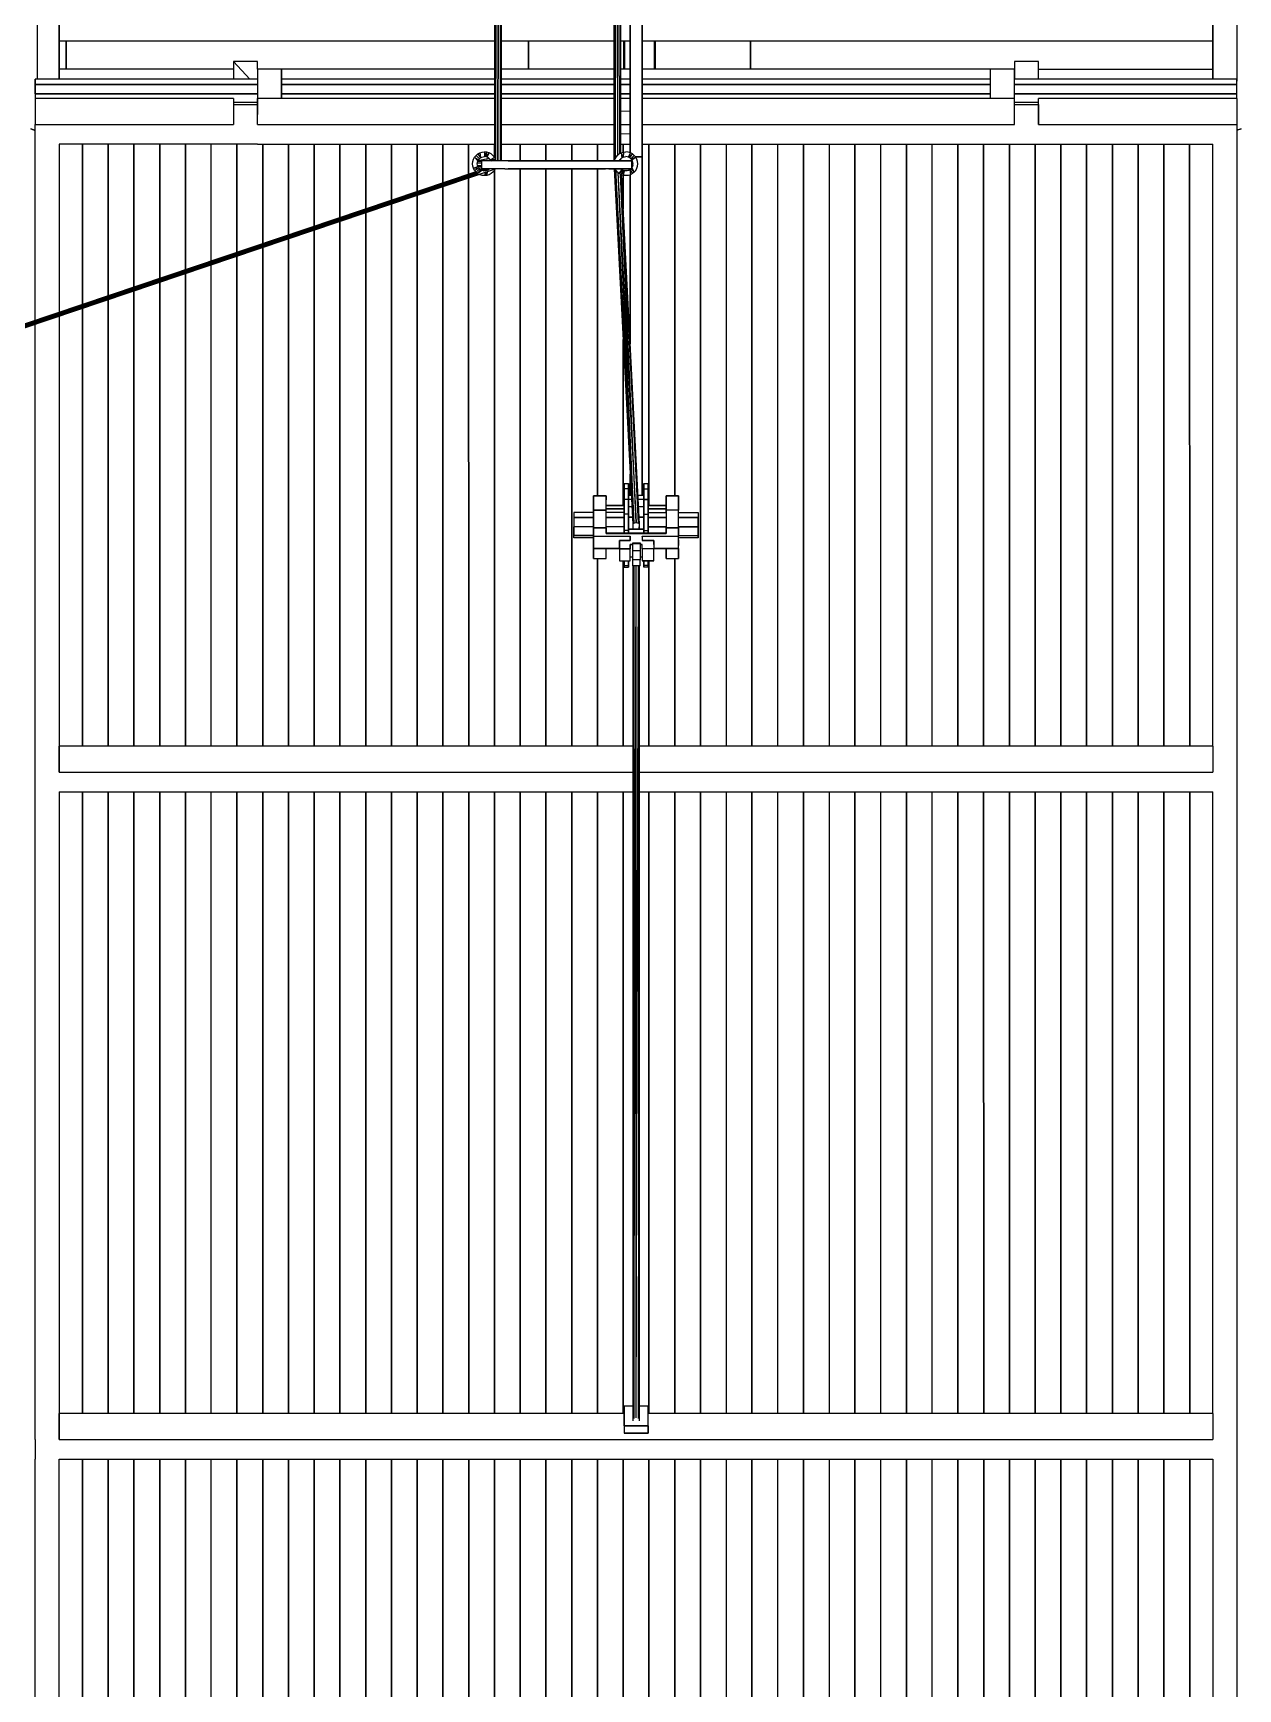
# Model space of a CAD drawing. Extents: x -32 to 51.8, y -51.6 to -5.5.
# Drawn here: x 25.26 to 29.27, y -48.22 to -42.71 of the extents above; entities that cross this region are included whole.
import ezdxf

# ---------------------------------------------------------------- set-up
doc = ezdxf.new("R2010")
doc.units = 0
doc.header["$MEASUREMENT"] = 0
doc.layers.get('0').update_dxf_attribs({"linetype": 'CONTINUOUS'})
doc.layers.add('hachures', color=5, linetype='CONTINUOUS')

msp = doc.modelspace()

# ---------------------------------------------------------------- linework, layer by layer
for p, q in [((26.7993, -38.3843), (26.7952, -43.1234)), ((26.796, -38.3844), (26.7952, -43.1233)), ((26.7993, -38.3843), (26.7985, -43.1301)), ((26.8073, -38.3843), (26.7985, -43.1302)), ((26.8073, -38.3843), (26.8065, -43.1334)), ((26.8065, -43.1334), (26.8152, -38.3843)), ((26.8144, -43.1334), (26.8152, -38.3843)), ((26.8144, -43.1334), (26.8185, -38.3844)), ((26.8177, -43.1334), (26.8185, -38.3844)), ((27.1922, -38.3844), (27.1933, -43.1334)), ((27.1933, -43.1334), (27.1955, -38.3843)), ((27.1955, -38.3843), (27.1966, -43.1269)), ((27.2035, -38.3843), (27.1967, -43.1269)), ((27.2035, -38.3843), (27.2046, -43.1156)), ((27.2114, -38.3843), (27.2046, -43.1155)), ((27.2114, -38.3843), (27.2125, -43.1097)), ((27.2125, -43.1097), (27.2147, -38.3844)), ((27.2158, -43.108), (27.2147, -38.3844)), ((27.2464, -43.1071), (27.2464, -41.2391)), ((27.2464, -41.2391), (27.2464, -43.1071)), ((27.286, -43.1207), (27.286, -41.2391)), ((27.286, -41.2391), (27.286, -43.1207)), ((27.2464, -41.2813), (27.2464, -43.0952)), ((27.2464, -43.0952), (27.2464, -42.5372)), ((27.286, -42.9496), (27.286, -42.5372)), ((25.2728, -42.6379), (25.2728, -42.8621)), ((25.3462, -42.6379), (25.3462, -42.8292)), ((25.3462, -42.8621), (25.3462, -42.6379)), ((25.3462, -42.6379), (25.3462, -42.8621)), ((27.2464, -42.6379), (27.2464, -43.1071)), ((27.286, -42.6379), (27.286, -42.9496)), ((29.1862, -42.8621), (29.1862, -42.6379)), ((29.1862, -42.6379), (29.1862, -42.8292)), ((29.1862, -42.6379), (29.1862, -42.8621)), ((29.1862, -42.8292), (29.1862, -42.6379)), ((29.2662, -42.6379), (29.2662, -42.8621)), ((26.7953, -42.7353), (25.3462, -42.7353)), ((25.3692, -42.7353), (25.3692, -42.8292)), ((25.3692, -42.7353), (25.3692, -42.8292)), ((25.3692, -42.8292), (25.3692, -42.7353)), ((27.1932, -42.7353), (26.8178, -42.7353)), ((26.9078, -42.7353), (26.9078, -42.8292)), ((26.9078, -42.8292), (26.9078, -42.7353)), ((26.9078, -42.7353), (26.9078, -42.8292)), ((27.2464, -42.7353), (27.2157, -42.7353)), ((27.2258, -42.8292), (27.2258, -42.7353)), ((27.2277, -42.7353), (27.2277, -42.8292)), ((27.2277, -42.8292), (27.2277, -42.7353)), ((27.2277, -42.8292), (27.2277, -42.7353)), ((27.2277, -42.8292), (27.2277, -42.7353)), ((27.2277, -42.8292), (27.2277, -42.7353)), ((29.1862, -42.7353), (27.286, -42.7353)), ((27.3277, -42.7353), (27.3277, -42.8292)), ((27.3277, -42.8292), (27.3277, -42.7353)), ((27.3296, -42.8292), (27.3296, -42.7353)), ((27.3296, -42.7353), (27.3296, -42.8292)), ((27.3296, -42.7353), (27.3296, -42.8292)), ((27.6476, -42.8292), (27.6476, -42.7353)), ((27.6476, -42.7353), (27.6476, -42.8292)), ((25.9262, -42.8037), (25.9262, -42.8621)), ((26.0062, -42.8037), (25.9262, -42.8037)), ((25.9802, -42.8621), (25.9262, -42.8037)), ((26.0062, -42.8292), (26.0062, -42.8037)), ((28.5262, -42.8037), (28.5262, -42.8621)), ((28.6062, -42.8037), (28.5262, -42.8037)), ((28.6062, -42.8621), (28.6062, -42.8037)), ((25.2662, -42.8621), (25.2662, -42.8795)), ((26.0062, -42.8621), (25.2662, -42.8621)), ((25.2662, -42.8795), (25.2662, -42.8621)), ((25.2662, -42.8693), (25.2662, -42.8969)), ((25.9262, -42.8292), (25.3462, -42.8292)), ((25.3462, -42.8621), (25.3462, -42.8292)), ((26.0862, -42.8292), (26.0062, -42.8292)), ((26.0062, -42.8292), (26.0062, -42.8292)), ((26.0062, -42.8292), (26.0062, -42.9792)), ((26.7953, -42.8292), (26.0862, -42.8292)), ((26.0862, -42.9263), (26.0862, -42.8292)), ((26.0862, -42.8292), (26.0862, -42.9263)), ((26.7953, -42.8621), (26.0862, -42.8621)), ((27.1933, -42.8621), (26.8177, -42.8621)), ((27.1933, -42.8292), (26.8178, -42.8292)), ((27.2464, -42.8292), (27.2157, -42.8292)), ((27.2464, -42.8621), (27.2158, -42.8621)), ((28.4462, -42.8292), (27.286, -42.8292)), ((28.4462, -42.8621), (27.286, -42.8621)), ((28.5262, -42.8292), (28.4462, -42.8292)), ((28.4462, -42.9263), (28.4462, -42.8292)), ((28.4462, -42.8621), (28.4462, -42.8292)), ((28.5262, -42.8621), (28.5262, -42.8292)), ((28.5262, -42.8292), (28.5262, -42.8292)), ((28.5262, -42.9263), (28.5262, -42.8292)), ((29.2662, -42.8621), (28.5262, -42.8621)), ((28.6062, -42.8292), (29.1862, -42.8292)), ((29.1862, -42.8621), (29.1862, -42.8292)), ((29.1862, -42.8292), (29.1862, -42.8621)), ((29.2662, -42.8795), (29.2662, -42.8621)), ((29.2662, -42.8621), (29.2662, -42.8693)), ((25.2662, -42.8795), (25.2662, -42.9114)), ((25.2662, -42.8795), (26.0062, -42.8795)), ((25.2662, -42.9114), (25.2662, -42.8795)), ((26.0062, -42.8795), (25.2662, -42.8795)), ((25.2662, -42.8969), (25.2662, -42.8969)), ((25.2662, -42.8969), (25.2662, -42.9263)), ((25.2662, -42.9114), (25.2662, -42.9263)), ((25.2662, -42.9114), (25.2662, -42.9114)), ((25.2662, -42.9114), (26.0062, -42.9114)), ((26.0062, -42.9114), (25.2662, -42.9114)), ((25.2662, -42.9263), (25.2662, -43.0128)), ((25.3462, -42.9263), (25.2662, -42.9263)), ((25.9262, -42.9263), (25.3462, -42.9263)), ((25.9262, -42.9263), (25.9262, -43.0128)), ((26.7952, -42.9263), (26.0062, -42.9263)), ((26.0062, -43.0128), (26.0062, -42.9263)), ((26.0862, -42.8795), (26.7953, -42.8795)), ((26.7953, -42.8795), (26.0862, -42.8795)), ((26.0862, -42.9114), (26.7952, -42.9114)), ((26.7952, -42.9114), (26.0862, -42.9114)), ((26.8177, -42.8795), (27.1933, -42.8795)), ((27.1933, -42.8795), (26.8177, -42.8795)), ((26.8177, -42.9114), (27.1933, -42.9114)), ((27.1933, -42.9114), (26.8177, -42.9114)), ((27.1933, -42.9263), (26.8177, -42.9263)), ((27.2158, -42.8795), (27.2464, -42.8795)), ((27.2464, -42.8795), (27.2158, -42.8795)), ((27.2158, -42.9114), (27.2464, -42.9114)), ((27.2464, -42.9114), (27.2158, -42.9114)), ((27.2464, -42.9263), (27.2158, -42.9263)), ((27.286, -42.8795), (28.4462, -42.8795)), ((28.4462, -42.8795), (27.286, -42.8795)), ((27.286, -42.9114), (28.4462, -42.9114)), ((28.4462, -42.9114), (27.286, -42.9114)), ((28.5262, -42.9263), (27.286, -42.9263)), ((28.5262, -42.8795), (29.2662, -42.8795)), ((29.2662, -42.8795), (28.5262, -42.8795)), ((28.5262, -42.9114), (29.2662, -42.9114)), ((29.2662, -42.9114), (28.5262, -42.9114)), ((28.5262, -43.0128), (28.5262, -42.9263)), ((29.1862, -42.9263), (28.6062, -42.9263)), ((28.6062, -43.0128), (28.6062, -42.9263)), ((29.2662, -42.9263), (29.1862, -42.9263)), ((29.2662, -42.9114), (29.2662, -42.8795)), ((29.2662, -42.9263), (29.2662, -42.9114)), ((29.2662, -42.9263), (29.2662, -43.0128)), ((25.9262, -42.9391), (26.0062, -42.9391)), ((25.9262, -42.9463), (26.0062, -42.9463)), ((26.0062, -42.9792), (26.0062, -42.9792)), ((26.0062, -43.0128), (26.0062, -42.9792)), ((27.2158, -42.9678), (27.2464, -42.9688)), ((27.2464, -43.0952), (27.2464, -42.9496)), ((28.5262, -42.9391), (28.6062, -42.9391)), ((28.5262, -42.9463), (28.6062, -42.9463)), ((28.6062, -42.9463), (28.6062, -43.0128)), ((28.6062, -42.9792), (28.6062, -42.9792)), ((25.2518, -43.0272), (25.2662, -43.0325)), ((25.2662, -43.0325), (25.2518, -43.0272)), ((25.2662, -43.0781), (25.2662, -43.0128)), ((25.2662, -43.0128), (25.3462, -43.0128)), ((25.3462, -43.0128), (25.9262, -43.0128)), ((26.0062, -43.0128), (26.7952, -43.0128)), ((26.8177, -43.0128), (27.1933, -43.0128)), ((27.2158, -43.0128), (27.2464, -43.0128)), ((27.2464, -43.045), (27.2158, -43.0442)), ((27.286, -43.0128), (28.5262, -43.0128)), ((28.6062, -43.0128), (29.1862, -43.0128)), ((29.1862, -43.0128), (29.2662, -43.0128)), ((29.2662, -43.0128), (29.2662, -43.0781)), ((29.2804, -43.0272), (29.2662, -43.0324)), ((29.2662, -43.0324), (29.2804, -43.0272)), ((25.2662, -43.6652), (25.2662, -43.0781)), ((25.3462, -43.0781), (25.3462, -43.6382)), ((25.9262, -43.0781), (25.3462, -43.0781)), ((26.0062, -43.0781), (25.9262, -43.0781)), ((26.0062, -43.0781), (26.7952, -43.0781)), ((26.4518, -43.0781), (26.4518, -43.2656)), ((26.5375, -43.0781), (26.5375, -43.2367)), ((26.6232, -43.0781), (26.6232, -43.2078)), ((26.7089, -43.0781), (26.7089, -43.1789)), ((26.7947, -43.0781), (26.7947, -43.1223)), ((26.7947, -43.1223), (26.7947, -43.0781)), ((26.8177, -43.0781), (27.1933, -43.0781)), ((27.2158, -43.0781), (27.2464, -43.0781)), ((27.2232, -43.0781), (27.2232, -43.1054)), ((27.2232, -43.1054), (27.2232, -43.0781)), ((27.2464, -43.0952), (27.2464, -43.0952)), ((27.2464, -43.0952), (27.2464, -43.0952)), ((27.2464, -43.1071), (27.2464, -43.0952)), ((27.286, -43.0781), (28.5262, -43.0781)), ((27.3089, -43.0781), (27.3089, -44.2807)), ((27.3089, -44.2807), (27.3089, -43.0781)), ((27.3947, -43.0781), (27.3947, -44.249)), ((28.5262, -43.0781), (28.6062, -43.0781)), ((28.6062, -43.0781), (29.1862, -43.0781)), ((29.1862, -45.0822), (29.1862, -43.0781)), ((29.2662, -43.0781), (29.2662, -45.1687)), ((26.7222, -43.1437), (26.723, -43.136)), ((26.723, -43.1514), (26.7222, -43.1437)), ((26.723, -43.136), (26.7252, -43.1286)), ((26.7252, -43.1588), (26.723, -43.1514)), ((26.7252, -43.1286), (26.7288, -43.1218)), ((26.7252, -43.1588), (26.7395, -43.1529)), ((26.7288, -43.1218), (26.7338, -43.1158)), ((26.7288, -43.1218), (26.7395, -43.1345)), ((26.7288, -43.1218), (26.7417, -43.1304)), ((26.7338, -43.1158), (26.7397, -43.1109)), ((26.7338, -43.1158), (26.7447, -43.1268)), ((26.7376, -43.1437), (26.7381, -43.139)), ((26.7381, -43.1484), (26.7376, -43.1437)), ((26.7378, -43.1422), (26.7525, -43.1407)), ((26.7381, -43.139), (26.7395, -43.1345)), ((26.7395, -43.1529), (26.7381, -43.1484)), ((26.7386, -43.1499), (26.7525, -43.1485)), ((26.739, -43.136), (26.7525, -43.136)), ((26.739, -43.1514), (26.7525, -43.1514)), ((26.7395, -43.1344), (26.7815, -43.1303)), ((26.7395, -43.1345), (26.7417, -43.1304)), ((26.7417, -43.157), (26.7395, -43.1529)), ((26.7397, -43.1109), (26.7465, -43.1073)), ((26.7397, -43.1109), (26.7483, -43.1238)), ((26.7405, -43.1325), (26.7768, -43.1253)), ((26.7417, -43.1304), (26.7447, -43.1268)), ((26.7447, -43.1268), (26.7483, -43.1238)), ((26.7465, -43.1073), (26.7539, -43.105)), ((26.7465, -43.1073), (26.7483, -43.1238)), ((26.7483, -43.1238), (26.7524, -43.1216)), ((26.7524, -43.1216), (26.7569, -43.1202)), ((26.8291, -43.1334), (26.7525, -43.1334)), ((26.7525, -43.1605), (26.7525, -43.1334)), ((26.7539, -43.105), (26.7616, -43.1043)), ((26.7569, -43.1202), (26.7616, -43.1197)), ((26.7616, -43.1043), (26.7616, -43.1197)), ((26.7693, -43.105), (26.7616, -43.1043)), ((26.7616, -43.1197), (26.7693, -43.105)), ((26.7663, -43.1202), (26.7616, -43.1197)), ((26.7663, -43.1202), (26.7693, -43.105)), ((26.7663, -43.1202), (26.7767, -43.1073)), ((26.7708, -43.1216), (26.7663, -43.1202)), ((26.7767, -43.1073), (26.7693, -43.105)), ((26.7708, -43.1216), (26.7767, -43.1073)), ((26.775, -43.1238), (26.7708, -43.1216)), ((26.7786, -43.1268), (26.775, -43.1238)), ((26.7835, -43.1109), (26.7767, -43.1073)), ((26.7816, -43.1304), (26.7786, -43.1268)), ((26.7816, -43.1304), (26.7944, -43.1218)), ((26.7816, -43.1304), (26.7981, -43.1286)), ((26.7832, -43.1334), (26.7816, -43.1304)), ((26.7895, -43.1158), (26.7835, -43.1109)), ((26.7864, -43.1334), (26.7981, -43.1286)), ((26.7944, -43.1218), (26.7895, -43.1158)), ((26.7981, -43.1286), (26.7944, -43.1218)), ((26.7995, -43.1334), (26.7981, -43.1286)), ((26.8407, -43.1334), (26.8291, -43.1334)), ((27.1752, -43.1334), (26.8407, -43.1334)), ((26.8407, -43.1334), (27.2518, -43.1334)), ((27.2518, -43.1334), (27.1752, -43.1334)), ((27.1943, -43.1334), (27.1957, -43.1286)), ((27.1957, -43.1286), (27.1994, -43.1218)), ((27.1994, -43.1218), (27.2043, -43.1158)), ((27.2043, -43.1158), (27.2102, -43.1109)), ((27.2102, -43.1109), (27.217, -43.1073)), ((27.2106, -43.1334), (27.2122, -43.1304)), ((27.2122, -43.1304), (27.2152, -43.1268)), ((27.2125, -43.1334), (27.2125, -43.13)), ((27.2125, -43.13), (27.2125, -43.1334)), ((27.2152, -43.1268), (27.2188, -43.1238)), ((27.2158, -43.1334), (27.2158, -43.1262)), ((27.217, -43.1073), (27.2244, -43.105)), ((27.217, -43.1073), (27.2188, -43.1238)), ((27.217, -43.1073), (27.223, -43.1216)), ((27.2188, -43.1238), (27.223, -43.1216)), ((27.2244, -43.105), (27.223, -43.1216)), ((27.223, -43.1216), (27.2275, -43.1202)), ((27.2244, -43.105), (27.2321, -43.1043)), ((27.2275, -43.1202), (27.2321, -43.1197)), ((27.2398, -43.105), (27.2321, -43.1043)), ((27.2368, -43.1202), (27.2321, -43.1197)), ((27.2413, -43.1216), (27.2368, -43.1202)), ((27.2472, -43.1073), (27.2398, -43.105)), ((27.2413, -43.1216), (27.2472, -43.1073)), ((27.2413, -43.1216), (27.254, -43.1109)), ((27.2455, -43.1238), (27.2413, -43.1216)), ((27.2455, -43.1238), (27.254, -43.1109)), ((27.2491, -43.1268), (27.2455, -43.1238)), ((27.254, -43.1109), (27.2472, -43.1073)), ((27.2491, -43.1268), (27.26, -43.1158)), ((27.2491, -43.1268), (27.2649, -43.1218)), ((27.2521, -43.1304), (27.2491, -43.1268)), ((27.2518, -43.1334), (27.2518, -43.1605)), ((27.2518, -43.1605), (27.2518, -43.1334)), ((27.2518, -43.136), (27.2547, -43.136)), ((27.2518, -43.1379), (27.2552, -43.1376)), ((27.2518, -43.1398), (27.2557, -43.139)), ((27.2521, -43.1304), (27.2649, -43.1218)), ((27.2543, -43.1345), (27.2521, -43.1304)), ((27.2543, -43.1529), (27.2521, -43.157)), ((27.26, -43.1158), (27.254, -43.1109)), ((27.2557, -43.139), (27.2543, -43.1345)), ((27.2557, -43.1484), (27.2543, -43.1529)), ((27.2561, -43.1437), (27.2557, -43.139)), ((27.2557, -43.1484), (27.2561, -43.1437)), ((27.2649, -43.1218), (27.26, -43.1158)), ((27.264, -43.1207), (27.286, -43.1207)), ((27.286, -43.1207), (27.264, -43.1207)), ((27.2686, -43.1286), (27.2649, -43.1218)), ((27.2708, -43.136), (27.2686, -43.1286)), ((27.2686, -43.1588), (27.2708, -43.1514)), ((27.2716, -43.1437), (27.2708, -43.136)), ((27.2708, -43.1514), (27.2716, -43.1437)), ((27.286, -43.1207), (27.286, -43.1207)), ((27.286, -43.1207), (27.286, -43.1207)), ((27.286, -43.1207), (27.286, -44.2463)), ((27.286, -44.2463), (27.286, -43.1207)), ((23.3127, -44.3371), (26.7985, -43.1605)), ((23.3127, -44.3342), (26.7985, -43.1605)), ((26.7331, -43.1708), (23.3127, -44.3237)), ((26.734, -43.1718), (23.3127, -44.3238)), ((23.3127, -44.3248), (26.734, -43.1718)), ((26.7375, -43.1746), (23.3127, -44.3291)), ((23.3127, -44.3248), (26.7374, -43.1746)), ((23.3127, -44.3291), (26.7416, -43.1775)), ((23.3127, -44.3342), (26.7417, -43.1776)), ((26.7252, -43.1588), (26.7417, -43.157)), ((26.7288, -43.1656), (26.7252, -43.1588)), ((26.7288, -43.1656), (26.7417, -43.157)), ((26.7338, -43.1716), (26.7288, -43.1656)), ((26.7338, -43.1716), (26.7447, -43.1607)), ((26.7397, -43.1765), (26.7338, -43.1716)), ((26.7397, -43.1765), (26.7483, -43.1637)), ((26.7524, -43.1659), (26.7397, -43.1765)), ((26.7447, -43.1607), (26.7417, -43.157)), ((26.7418, -43.1572), (26.7525, -43.1561)), ((26.7465, -43.1801), (26.7441, -43.1789)), ((26.7483, -43.1637), (26.7447, -43.1607)), ((26.7464, -43.1621), (26.7546, -43.1605)), ((26.7465, -43.1801), (26.7475, -43.1777)), ((26.7539, -43.1824), (26.7465, -43.1801)), ((26.7524, -43.1659), (26.7483, -43.1637)), ((26.7484, -43.1637), (26.7563, -43.1629)), ((26.7635, -43.1605), (26.7506, -43.1649)), ((26.7674, -43.1605), (26.7521, -43.1657)), ((26.7521, -43.1657), (26.7675, -43.1605)), ((26.7569, -43.1672), (26.7524, -43.1659)), ((26.8291, -43.1605), (26.7525, -43.1605)), ((26.7616, -43.1831), (26.7539, -43.1824)), ((26.7616, -43.1677), (26.7569, -43.1672)), ((26.7587, -43.1674), (26.7785, -43.1608)), ((26.7784, -43.1608), (26.7588, -43.1674)), ((26.7663, -43.1672), (26.7616, -43.1677)), ((26.765, -43.1718), (26.7616, -43.1831)), ((26.7693, -43.1824), (26.7616, -43.1831)), ((26.7708, -43.1659), (26.7663, -43.1672)), ((26.7693, -43.1824), (26.7671, -43.1711)), ((26.7704, -43.17), (26.7693, -43.1824)), ((26.7767, -43.1801), (26.7693, -43.1824)), ((26.775, -43.1637), (26.7708, -43.1659)), ((26.7786, -43.1607), (26.775, -43.1637)), ((26.7835, -43.1765), (26.7767, -43.1801)), ((26.7787, -43.1605), (26.7786, -43.1607)), ((26.7895, -43.1716), (26.7835, -43.1765)), ((26.7895, -43.1716), (26.7944, -43.1656)), ((26.7901, -43.1605), (26.792, -43.1627)), ((26.792, -43.1627), (26.7944, -43.1656)), ((26.7944, -43.1656), (26.7968, -43.1611)), ((26.8291, -43.1605), (26.8407, -43.1605)), ((27.2518, -43.1605), (26.8407, -43.1605)), ((26.8407, -43.1605), (27.1649, -43.1605)), ((27.1375, -43.1605), (27.1375, -44.249)), ((27.1752, -43.1605), (27.2518, -43.1605)), ((27.1938, -43.1605), (27.2551, -44.3438)), ((27.1994, -43.1656), (27.1966, -43.1605)), ((27.1973, -43.1617), (27.2551, -44.3438)), ((27.1973, -43.1618), (27.2584, -44.3398)), ((27.2043, -43.1716), (27.1994, -43.1656)), ((27.2102, -43.1765), (27.2043, -43.1716)), ((27.2057, -43.1728), (27.2584, -44.3398)), ((27.2059, -43.1729), (27.2664, -44.3381)), ((27.2102, -43.1765), (27.2188, -43.1637)), ((27.223, -43.1659), (27.2102, -43.1765)), ((27.217, -43.1801), (27.2102, -43.1765)), ((27.2664, -44.3381), (27.2139, -43.1784)), ((27.2141, -43.1785), (27.2743, -44.3398)), ((27.2152, -43.1607), (27.215, -43.1605)), ((27.2188, -43.1637), (27.2152, -43.1607)), ((27.2163, -43.1616), (27.2162, -43.1605)), ((27.2163, -43.1616), (27.2163, -43.1605)), ((27.217, -43.1801), (27.223, -43.1659)), ((27.2275, -43.1672), (27.217, -43.1801)), ((27.2244, -43.1824), (27.217, -43.1801)), ((27.2743, -44.3398), (27.2172, -43.1802)), ((27.2776, -44.3438), (27.2173, -43.1802)), ((27.223, -43.1659), (27.2188, -43.1637)), ((27.2275, -43.1672), (27.223, -43.1659)), ((27.2232, -43.182), (27.2232, -43.2948)), ((27.2232, -43.2948), (27.2232, -43.182)), ((27.2244, -43.1824), (27.2275, -43.1672)), ((27.2321, -43.1831), (27.2244, -43.1824)), ((27.2321, -43.1677), (27.2275, -43.1672)), ((27.2368, -43.1672), (27.2321, -43.1677)), ((27.2398, -43.1824), (27.2321, -43.1831)), ((27.2413, -43.1659), (27.2368, -43.1672)), ((27.2472, -43.1801), (27.2398, -43.1824)), ((27.2455, -43.1637), (27.2413, -43.1659)), ((27.2491, -43.1607), (27.2455, -43.1637)), ((27.2455, -43.1637), (27.2472, -43.1801)), ((27.2455, -43.1637), (27.254, -43.1765)), ((27.2464, -43.1804), (27.2465, -43.7431)), ((27.2465, -43.7431), (27.2464, -43.1804)), ((27.2464, -43.1804), (27.2464, -43.7427)), ((27.2464, -43.7427), (27.2464, -43.1804)), ((27.254, -43.1765), (27.2472, -43.1801)), ((27.2492, -43.1605), (27.2491, -43.1607)), ((27.2491, -43.1607), (27.26, -43.1716)), ((27.2521, -43.157), (27.2518, -43.1573)), ((27.2521, -43.157), (27.26, -43.1716)), ((27.26, -43.1716), (27.254, -43.1765)), ((27.26, -43.1716), (27.2649, -43.1656)), ((27.2649, -43.1656), (27.2686, -43.1588)), ((25.3462, -43.6507), (25.3462, -45.1687)), ((25.2662, -45.1687), (25.2662, -43.6777)), ((27.2232, -43.7288), (27.2232, -44.2807)), ((27.2232, -44.2807), (27.2232, -43.7288)), ((27.2464, -44.1766), (27.2464, -44.2463)), ((27.2464, -44.2463), (27.2464, -44.1766)), ((27.2465, -44.1772), (27.2465, -44.2463)), ((27.2465, -44.2463), (27.2465, -44.1773)), ((27.1248, -44.2619), (27.1248, -44.249)), ((27.1248, -44.249), (27.1667, -44.249)), ((27.1248, -44.249), (27.1248, -44.2619)), ((27.1667, -44.249), (27.1248, -44.249)), ((27.1248, -44.249), (27.1248, -44.3045)), ((27.1667, -44.2619), (27.1667, -44.249)), ((27.1667, -44.249), (27.1667, -44.2619)), ((27.226, -44.2076), (27.2405, -44.2076)), ((27.226, -44.2262), (27.226, -44.2076)), ((27.226, -44.2127), (27.226, -44.2076)), ((27.226, -44.2076), (27.226, -44.2262)), ((27.226, -44.2127), (27.226, -44.2358)), ((27.226, -44.2358), (27.226, -44.2127)), ((27.2405, -44.2262), (27.226, -44.2262)), ((27.226, -44.2609), (27.226, -44.2262)), ((27.226, -44.2262), (27.226, -44.2609)), ((27.226, -44.2358), (27.226, -44.2358)), ((27.226, -44.2358), (27.226, -44.2778)), ((27.226, -44.2778), (27.226, -44.2358)), ((27.2405, -44.2262), (27.2405, -44.2076)), ((27.2405, -44.2076), (27.2405, -44.2127)), ((27.2405, -44.2076), (27.2405, -44.2262)), ((27.2405, -44.2127), (27.2405, -44.2358)), ((27.2405, -44.2609), (27.2405, -44.2262)), ((27.2405, -44.2262), (27.2405, -44.2609)), ((27.2405, -44.2358), (27.2405, -44.2463)), ((27.2405, -44.2463), (27.2501, -44.2463)), ((27.2725, -44.2463), (27.2916, -44.2463)), ((27.2916, -44.2076), (27.306, -44.2076)), ((27.2916, -44.2262), (27.2916, -44.2076)), ((27.2916, -44.2076), (27.2916, -44.2127)), ((27.2916, -44.2127), (27.2916, -44.2076)), ((27.2916, -44.2076), (27.2916, -44.2262)), ((27.2916, -44.2127), (27.2916, -44.2127)), ((27.2916, -44.2127), (27.2916, -44.2127)), ((27.2916, -44.2127), (27.2916, -44.2358)), ((27.2916, -44.2358), (27.2916, -44.2127)), ((27.2916, -44.2262), (27.306, -44.2262)), ((27.2916, -44.2609), (27.2916, -44.2262)), ((27.2916, -44.2262), (27.2916, -44.2609)), ((27.2916, -44.2358), (27.2916, -44.2358)), ((27.2916, -44.2463), (27.2916, -44.2358)), ((27.2916, -44.2598), (27.2916, -44.2463)), ((27.306, -44.2076), (27.306, -44.2262)), ((27.306, -44.2127), (27.306, -44.2076)), ((27.306, -44.2262), (27.306, -44.2076)), ((27.306, -44.2262), (27.306, -44.2609)), ((27.306, -44.2609), (27.306, -44.2262)), ((27.4077, -44.249), (27.3658, -44.249)), ((27.3658, -44.249), (27.3658, -44.2619)), ((27.3658, -44.2619), (27.3658, -44.249)), ((27.3658, -44.249), (27.4077, -44.249)), ((27.4077, -44.2619), (27.4077, -44.249)), ((27.4077, -44.2619), (27.4077, -44.249)), ((27.4077, -44.249), (27.4077, -44.2972)), ((27.4077, -44.249), (27.4077, -44.2619)), ((27.0594, -44.3045), (27.0594, -44.3207)), ((27.1248, -44.3045), (27.0594, -44.3045)), ((27.1248, -44.2972), (27.1248, -44.2619)), ((27.1248, -44.2619), (27.1248, -44.2972)), ((27.1248, -44.2807), (27.1248, -44.2807)), ((27.1248, -44.2807), (27.1248, -44.2814)), ((27.1248, -44.2918), (27.1248, -44.2814)), ((27.1248, -44.2814), (27.1248, -44.2814)), ((27.1248, -44.3045), (27.1248, -44.2918)), ((27.1667, -44.2972), (27.1248, -44.2972)), ((27.1248, -44.3551), (27.1248, -44.2972)), ((27.1248, -44.2972), (27.1667, -44.2972)), ((27.1248, -44.2972), (27.1248, -44.2972)), ((27.1248, -44.2972), (27.1248, -44.3551)), ((27.1667, -44.2972), (27.1667, -44.2619)), ((27.226, -44.2807), (27.1667, -44.2807)), ((27.1667, -44.2814), (27.226, -44.2814)), ((27.226, -44.2918), (27.1667, -44.2918)), ((27.1667, -44.2918), (27.226, -44.2918)), ((27.1667, -44.3551), (27.1667, -44.2972)), ((27.226, -44.3045), (27.1667, -44.3045)), ((27.2405, -44.2609), (27.226, -44.2609)), ((27.226, -44.3103), (27.226, -44.2609)), ((27.226, -44.2609), (27.226, -44.3103)), ((27.226, -44.2778), (27.226, -44.2778)), ((27.226, -44.2778), (27.226, -44.3045)), ((27.226, -44.3045), (27.226, -44.2778)), ((27.226, -44.3045), (27.226, -44.3207)), ((27.2405, -44.3103), (27.226, -44.3103)), ((27.226, -44.3103), (27.226, -44.3646)), ((27.226, -44.3646), (27.226, -44.3103)), ((27.2405, -44.2598), (27.2508, -44.2598)), ((27.2405, -44.3103), (27.2405, -44.2609)), ((27.2405, -44.2609), (27.2405, -44.3103)), ((27.2405, -44.2848), (27.2521, -44.2848)), ((27.2405, -44.3646), (27.2405, -44.3103)), ((27.2405, -44.3103), (27.2405, -44.3646)), ((27.2732, -44.2598), (27.2916, -44.2598)), ((27.2745, -44.2848), (27.2916, -44.2848)), ((27.2916, -44.2848), (27.2916, -44.2598)), ((27.2916, -44.2609), (27.306, -44.2609)), ((27.2916, -44.3103), (27.2916, -44.2609)), ((27.306, -44.2609), (27.2916, -44.2609)), ((27.2916, -44.2609), (27.2916, -44.3103)), ((27.2916, -44.3205), (27.2916, -44.2848)), ((27.2916, -44.3103), (27.306, -44.3103)), ((27.2916, -44.3646), (27.2916, -44.3103)), ((27.2916, -44.3103), (27.2916, -44.3646)), ((27.306, -44.2609), (27.306, -44.2609)), ((27.306, -44.2609), (27.306, -44.3103)), ((27.306, -44.3103), (27.306, -44.2609)), ((27.3658, -44.2807), (27.306, -44.2807)), ((27.306, -44.2814), (27.3658, -44.2814)), ((27.3658, -44.2918), (27.306, -44.2918)), ((27.306, -44.2918), (27.3658, -44.2918)), ((27.306, -44.3045), (27.3658, -44.3045)), ((27.306, -44.3103), (27.306, -44.3646)), ((27.306, -44.3646), (27.306, -44.3103)), ((27.3658, -44.2619), (27.3658, -44.3045)), ((27.3658, -44.2619), (27.3658, -44.2972)), ((27.3658, -44.2972), (27.3658, -44.2619)), ((27.3658, -44.2807), (27.3658, -44.2807)), ((27.3658, -44.2814), (27.3658, -44.2814)), ((27.3658, -44.3045), (27.3658, -44.2918)), ((27.3658, -44.2972), (27.3658, -44.3551)), ((27.4077, -44.2972), (27.3658, -44.2972)), ((27.4077, -44.2972), (27.4077, -44.2619)), ((27.4077, -44.2619), (27.4077, -44.2972)), ((27.4077, -44.2918), (27.4077, -44.2807)), ((27.4077, -44.2807), (27.4077, -44.2972)), ((27.4077, -44.2972), (27.4077, -44.2918)), ((27.4077, -44.3551), (27.4077, -44.2972)), ((27.4077, -44.3045), (27.4731, -44.3045)), ((27.4731, -44.3045), (27.4731, -44.3207)), ((27.0594, -44.3207), (27.0594, -44.3522)), ((27.1248, -44.3207), (27.0594, -44.3207)), ((27.0594, -44.3207), (27.1248, -44.3207)), ((27.0594, -44.3522), (27.0594, -44.3806)), ((27.1248, -44.3522), (27.0594, -44.3522)), ((27.0594, -44.3806), (27.0594, -44.3522)), ((27.1667, -44.3551), (27.1248, -44.3551)), ((27.1248, -44.3551), (27.1248, -44.3735)), ((27.1248, -44.3739), (27.1248, -44.3555)), ((27.1248, -44.3555), (27.1667, -44.3555)), ((27.226, -44.3207), (27.1667, -44.3207)), ((27.1667, -44.3207), (27.226, -44.3207)), ((27.226, -44.3522), (27.1667, -44.3522)), ((27.1667, -44.3735), (27.1667, -44.3551)), ((27.1667, -44.3555), (27.1667, -44.3735)), ((27.226, -44.3646), (27.226, -44.3735)), ((27.2405, -44.3646), (27.226, -44.3646)), ((27.226, -44.3735), (27.226, -44.3646)), ((27.2539, -44.3205), (27.2405, -44.3205)), ((27.2405, -44.3205), (27.2539, -44.3205)), ((27.2405, -44.3596), (27.2405, -44.3205)), ((27.2916, -44.3596), (27.2405, -44.3596)), ((27.2405, -44.3596), (27.2916, -44.3596)), ((27.2405, -44.3735), (27.2405, -44.3646)), ((27.2405, -44.3646), (27.2405, -44.3735)), ((27.2551, -44.3438), (27.2584, -44.3398)), ((27.2551, -44.3438), (27.2551, -44.3596)), ((27.2584, -44.3398), (27.2664, -44.3381)), ((27.2664, -44.3381), (27.2743, -44.3398)), ((27.2743, -44.3398), (27.2776, -44.3438)), ((27.2916, -44.3205), (27.2764, -44.3205)), ((27.2764, -44.3205), (27.2916, -44.3205)), ((27.2769, -44.3596), (27.2776, -44.3438)), ((27.2776, -44.3596), (27.2776, -44.3438)), ((27.2916, -44.3205), (27.2916, -44.3205)), ((27.2916, -44.3596), (27.2916, -44.3205)), ((27.2916, -44.3596), (27.2916, -44.3596)), ((27.2916, -44.3735), (27.2916, -44.3596)), ((27.2916, -44.3646), (27.306, -44.3646)), ((27.2916, -44.3735), (27.2916, -44.3646)), ((27.2916, -44.3646), (27.2916, -44.3735)), ((27.306, -44.3207), (27.3658, -44.3207)), ((27.306, -44.3522), (27.306, -44.3207)), ((27.3658, -44.3207), (27.306, -44.3207)), ((27.306, -44.3522), (27.3658, -44.3522)), ((27.3658, -44.3522), (27.306, -44.3522)), ((27.306, -44.3646), (27.306, -44.3735)), ((27.306, -44.3735), (27.306, -44.3646)), ((27.4077, -44.3551), (27.3658, -44.3551)), ((27.3658, -44.3551), (27.3658, -44.3735)), ((27.3658, -44.3735), (27.3658, -44.3555)), ((27.3658, -44.3555), (27.4077, -44.3555)), ((27.4077, -44.3207), (27.4731, -44.3207)), ((27.4731, -44.3207), (27.4077, -44.3207)), ((27.4077, -44.3522), (27.4731, -44.3522)), ((27.4731, -44.3522), (27.4077, -44.3522)), ((27.4077, -44.3735), (27.4077, -44.3551)), ((27.4077, -44.3555), (27.4077, -44.3739)), ((27.4731, -44.3207), (27.4731, -44.3522)), ((27.4731, -44.3522), (27.4731, -44.3207)), ((27.4731, -44.3522), (27.4731, -44.3522)), ((27.4731, -44.3522), (27.4731, -44.3806)), ((27.4731, -44.3806), (27.4731, -44.3522)), ((27.0594, -44.3892), (27.0594, -44.3806)), ((27.0594, -44.3806), (27.1248, -44.3806)), ((27.1248, -44.3806), (27.0594, -44.3806)), ((27.1248, -44.3892), (27.0594, -44.3892)), ((27.1248, -44.3735), (27.1248, -44.3838)), ((27.1248, -44.3838), (27.1248, -44.3739)), ((27.1248, -44.4244), (27.1248, -44.3838)), ((27.1248, -44.3838), (27.1667, -44.3838)), ((27.1248, -44.3838), (27.1248, -44.4244)), ((27.1667, -44.3842), (27.1248, -44.3842)), ((27.1248, -44.3892), (27.1248, -44.4095)), ((27.1248, -44.3961), (27.1248, -44.3957)), ((27.1248, -44.3957), (27.1248, -44.3957)), ((27.1248, -44.3961), (27.1248, -44.3961)), ((27.1248, -44.3961), (27.1248, -44.4145)), ((27.1248, -44.4095), (27.1248, -44.4095)), ((27.1248, -44.4095), (27.1248, -44.4224)), ((27.1248, -44.4095), (27.1248, -44.4095)), ((27.1248, -44.4578), (27.1248, -44.4145)), ((27.1248, -44.4145), (27.1248, -44.4248)), ((27.1667, -44.3739), (27.1667, -44.3735)), ((27.2465, -44.3735), (27.1667, -44.3735)), ((27.1667, -44.3735), (27.1667, -44.3739)), ((27.1667, -44.3739), (27.2465, -44.3739)), ((27.1667, -44.3838), (27.2465, -44.3838)), ((27.2465, -44.3842), (27.1667, -44.3842)), ((27.2112, -44.4112), (27.2112, -44.3981)), ((27.2112, -44.3981), (27.2465, -44.3981)), ((27.2465, -44.3981), (27.2112, -44.3981)), ((27.2112, -44.3981), (27.2112, -44.4386)), ((27.2112, -44.3981), (27.2112, -44.4112)), ((27.2112, -44.4252), (27.2112, -44.4112)), ((27.2112, -44.4112), (27.2112, -44.4252)), ((27.286, -44.3735), (27.2465, -44.3735)), ((27.2465, -44.3739), (27.286, -44.3739)), ((27.2465, -44.3838), (27.2465, -44.3981)), ((27.2465, -44.3838), (27.2465, -44.3981)), ((27.2465, -44.3981), (27.2465, -44.3842)), ((27.255, -44.4112), (27.2465, -44.4112)), ((27.2465, -44.4112), (27.2465, -44.4252)), ((27.2465, -44.4112), (27.255, -44.4112)), ((27.2465, -44.4252), (27.2465, -44.4112)), ((27.255, -44.4085), (27.255, -44.4052)), ((27.255, -44.4052), (27.2793, -44.4052)), ((27.255, -44.4323), (27.255, -44.4085)), ((27.2793, -44.4085), (27.255, -44.4085)), ((27.2793, -44.4052), (27.2793, -44.4085)), ((27.2793, -44.4085), (27.2793, -44.4323)), ((27.286, -44.4112), (27.2793, -44.4112)), ((27.2793, -44.4112), (27.286, -44.4112)), ((27.3658, -44.3735), (27.286, -44.3735)), ((27.286, -44.3739), (27.3658, -44.3739)), ((27.286, -44.3842), (27.286, -44.3838)), ((27.286, -44.3838), (27.3658, -44.3838)), ((27.286, -44.3838), (27.286, -44.3842)), ((27.3658, -44.3842), (27.286, -44.3842)), ((27.286, -44.3842), (27.286, -44.3981)), ((27.286, -44.3981), (27.3253, -44.3981)), ((27.3253, -44.3981), (27.286, -44.3981)), ((27.286, -44.4252), (27.286, -44.4112)), ((27.3253, -44.3981), (27.3253, -44.4112)), ((27.3253, -44.4112), (27.3253, -44.3981)), ((27.3253, -44.4112), (27.3253, -44.4252)), ((27.3658, -44.3735), (27.3658, -44.3739)), ((27.3658, -44.3838), (27.4077, -44.3838)), ((27.4077, -44.3842), (27.3658, -44.3842)), ((27.4077, -44.3838), (27.4077, -44.3735)), ((27.4077, -44.3739), (27.4077, -44.3838)), ((27.4077, -44.3806), (27.4731, -44.3806)), ((27.4077, -44.4244), (27.4077, -44.3838)), ((27.4731, -44.3892), (27.4077, -44.3892)), ((27.4077, -44.3957), (27.4077, -44.4141)), ((27.4731, -44.3806), (27.4731, -44.3892)), ((27.4731, -44.3892), (27.4731, -44.3806)), ((27.1667, -44.4244), (27.1248, -44.4244)), ((27.1248, -44.4244), (27.1248, -44.4244)), ((27.1248, -44.4248), (27.1667, -44.4248)), ((27.1248, -44.4248), (27.1248, -44.4578)), ((27.1248, -44.4578), (27.1667, -44.4578)), ((27.2112, -44.4244), (27.1667, -44.4244)), ((27.1667, -44.4578), (27.1667, -44.4248)), ((27.1667, -44.4248), (27.2112, -44.4248)), ((27.2465, -44.4252), (27.2112, -44.4252)), ((27.2112, -44.4252), (27.2112, -44.4658)), ((27.2112, -44.4252), (27.2112, -44.4252)), ((27.2112, -44.4252), (27.2465, -44.4252)), ((27.2112, -44.4386), (27.2112, -44.4386)), ((27.2112, -44.4386), (27.2112, -44.4518)), ((27.2112, -44.4658), (27.2465, -44.4658)), ((27.226, -44.4658), (27.226, -44.4674)), ((27.226, -44.4674), (27.226, -44.4658)), ((27.226, -44.4658), (27.226, -44.4809)), ((27.226, -44.4809), (27.226, -44.4658)), ((27.226, -44.4674), (27.226, -44.4674)), ((27.226, -44.486), (27.226, -44.4674)), ((27.2405, -44.4809), (27.2405, -44.4658)), ((27.2405, -44.4658), (27.2405, -44.4809)), ((27.2465, -44.4252), (27.2465, -44.4252)), ((27.2465, -44.4252), (27.2465, -44.4252)), ((27.2465, -44.4658), (27.2465, -44.4252)), ((27.2465, -44.4252), (27.2465, -44.4252)), ((27.2465, -44.4518), (27.255, -44.4518)), ((27.255, -44.4625), (27.255, -44.4323)), ((27.2793, -44.4323), (27.255, -44.4323)), ((27.255, -44.4815), (27.255, -44.4625)), ((27.2793, -44.4625), (27.255, -44.4625)), ((27.2793, -44.4323), (27.2793, -44.4625)), ((27.2793, -44.4518), (27.286, -44.4518)), ((27.2793, -44.4815), (27.2793, -44.4625)), ((27.3253, -44.4252), (27.286, -44.4252)), ((27.286, -44.4252), (27.286, -44.4658)), ((27.286, -44.4658), (27.3253, -44.4658)), ((27.3253, -44.4658), (27.286, -44.4658)), ((27.2916, -44.4674), (27.2916, -44.4658)), ((27.2916, -44.4658), (27.2916, -44.4809)), ((27.2916, -44.4809), (27.2916, -44.4658)), ((27.2916, -44.4658), (27.2916, -44.4674)), ((27.2916, -44.486), (27.2916, -44.4674)), ((27.2916, -44.4674), (27.2916, -44.4674)), ((27.2916, -44.4674), (27.2916, -44.4674)), ((27.2916, -44.4674), (27.2916, -44.486)), ((27.306, -44.4658), (27.306, -44.4809)), ((27.306, -44.4809), (27.306, -44.4658)), ((27.3089, -44.4658), (27.309, -45.0822)), ((27.3658, -44.4244), (27.3253, -44.4244)), ((27.3253, -44.4248), (27.3658, -44.4248)), ((27.3253, -44.4658), (27.3253, -44.4252)), ((27.4077, -44.4244), (27.3658, -44.4244)), ((27.3658, -44.4248), (27.3658, -44.4578)), ((27.3658, -44.4248), (27.4077, -44.4248)), ((27.3658, -44.4578), (27.3658, -44.4248)), ((27.3658, -44.4578), (27.4077, -44.4578)), ((27.4077, -44.4248), (27.4077, -44.4244)), ((27.4077, -44.4248), (27.4077, -44.4578)), ((27.4077, -44.4578), (27.4077, -44.4248)), ((27.4077, -44.4248), (27.4077, -44.4578)), ((27.226, -44.4809), (27.226, -44.486)), ((27.226, -44.4809), (27.2405, -44.4809)), ((27.226, -44.486), (27.2405, -44.486)), ((27.2405, -44.486), (27.2405, -44.4809)), ((27.2405, -44.4809), (27.2405, -44.486)), ((27.2793, -44.4815), (27.255, -44.4815)), ((27.2551, -44.4815), (27.2551, -47.3276)), ((27.2583, -44.4815), (27.2551, -47.3276)), ((27.2584, -47.3208), (27.2662, -44.4815)), ((27.2584, -44.4815), (27.2584, -47.3208)), ((27.2664, -47.3179), (27.2741, -44.4815)), ((27.2664, -47.3179), (27.2664, -44.4815)), ((27.2743, -47.3208), (27.2775, -44.4815)), ((27.2743, -44.4815), (27.2743, -47.3208)), ((27.2776, -47.3276), (27.2776, -44.4815)), ((27.2916, -44.4809), (27.2916, -44.486)), ((27.306, -44.4809), (27.2916, -44.4809)), ((27.2916, -44.486), (27.2916, -44.4809)), ((27.306, -44.486), (27.2916, -44.486)), ((27.306, -44.486), (27.306, -44.4809)), ((27.306, -44.4809), (27.306, -44.486)), ((27.2551, -45.0822), (25.3462, -45.0822)), ((25.3462, -45.1687), (25.3462, -45.0822)), ((29.1862, -45.0822), (27.2776, -45.0822)), ((29.1862, -45.0822), (29.1862, -45.1687)), ((25.2662, -45.234), (25.2662, -45.1687)), ((25.3462, -45.1687), (27.2551, -45.1687)), ((27.2776, -45.1687), (29.1862, -45.1687)), ((29.2662, -45.1687), (29.2662, -45.234)), ((25.2662, -47.3899), (25.2662, -45.234)), ((25.3462, -45.234), (25.3462, -47.3899)), ((25.3462, -45.234), (27.2551, -45.234)), ((27.2232, -45.234), (27.2232, -47.3034)), ((27.2776, -45.234), (29.1862, -45.234)), ((27.309, -45.234), (27.309, -47.3034)), ((29.1862, -47.3034), (29.1862, -45.234)), ((29.2662, -45.234), (29.2662, -47.3899)), ((27.2551, -47.2789), (27.2262, -47.2789)), ((27.2262, -47.2789), (27.2262, -47.3034)), ((27.2262, -47.3443), (27.2262, -47.2789)), ((27.2262, -47.2789), (27.2262, -47.3443)), ((27.3062, -47.2789), (27.2776, -47.2789)), ((27.3062, -47.3034), (27.3062, -47.2789)), ((27.3062, -47.3443), (27.3062, -47.2789)), ((27.2262, -47.3034), (25.3462, -47.3034)), ((25.3462, -47.3899), (25.3462, -47.3034)), ((29.1862, -47.3034), (27.3062, -47.3034)), ((29.1862, -47.3034), (29.1862, -47.3899)), ((25.2662, -47.3899), (25.2662, -47.4553)), ((25.3462, -47.3899), (29.1862, -47.3899)), ((27.3062, -47.3443), (27.2262, -47.3443)), ((27.2262, -47.3443), (27.2262, -47.3687)), ((27.2262, -47.3443), (27.3062, -47.3443)), ((27.2262, -47.3687), (27.3062, -47.3687)), ((27.3062, -47.3687), (27.2262, -47.3687)), ((27.3062, -47.3687), (27.3062, -47.3443)), ((27.3062, -47.3443), (27.3062, -47.3687)), ((29.2662, -47.3899), (29.2662, -47.4553)), ((25.2662, -49.5458), (25.2662, -47.4553)), ((25.3462, -47.4553), (29.1862, -47.4553)), ((25.3462, -49.4593), (25.3462, -47.4553)), ((29.1862, -47.4553), (29.1862, -49.4593)), ((29.2662, -47.4553), (29.2662, -49.5458))]:
    msp.add_line(p, q)
at = {"layer": 'hachures'}
for p, q in [((25.4232, -43.6123), (25.4232, -43.0781)), ((25.4232, -43.0781), (25.4232, -43.6123)), ((25.5089, -43.0781), (25.5089, -43.5834)), ((25.5089, -43.5834), (25.5089, -43.0781)), ((25.5947, -43.0781), (25.5947, -43.5545)), ((25.5947, -43.5545), (25.5947, -43.0781)), ((25.6804, -43.0781), (25.6804, -43.5256)), ((25.6804, -43.5256), (25.6804, -43.0781)), ((25.7661, -43.4967), (25.7661, -43.0781)), ((25.7661, -43.0781), (25.7661, -43.4967)), ((25.8518, -43.4678), (25.8518, -43.0781)), ((25.9375, -43.0781), (25.9375, -43.4389)), ((25.9375, -43.4389), (25.9375, -43.0781)), ((26.0232, -43.0781), (26.0232, -43.41)), ((26.0232, -43.41), (26.0232, -43.0781)), ((26.1089, -43.0781), (26.1089, -43.3811)), ((26.1089, -43.3811), (26.1089, -43.0781)), ((26.1947, -43.0781), (26.1947, -43.3522)), ((26.1947, -43.3522), (26.1947, -43.0781)), ((26.2804, -43.0781), (26.2804, -43.3234)), ((26.2804, -43.3234), (26.2804, -43.0781)), ((26.3661, -43.0781), (26.3661, -43.2945)), ((26.3661, -43.2945), (26.3661, -43.0781)), ((26.4518, -43.2656), (26.4518, -43.0781)), ((26.5375, -43.2367), (26.5375, -43.0781)), ((26.6232, -43.2078), (26.6232, -43.0781)), ((26.7089, -43.1789), (26.7089, -43.0781)), ((26.8804, -43.0781), (26.8804, -43.1334)), ((26.8804, -43.1334), (26.8804, -43.0781)), ((26.9661, -43.0781), (26.9661, -43.1334)), ((26.9661, -43.1334), (26.9661, -43.0781)), ((27.0518, -43.0781), (27.0518, -43.1334)), ((27.0518, -43.1334), (27.0518, -43.0781)), ((27.1375, -43.0781), (27.1375, -43.1334)), ((27.1375, -43.1334), (27.1375, -43.0781)), ((27.3947, -44.249), (27.3947, -43.0781)), ((27.4804, -45.0822), (27.4804, -43.0781)), ((27.4804, -43.0781), (27.4804, -45.0822)), ((27.5661, -43.0781), (27.5661, -45.0822)), ((27.6518, -43.0781), (27.6518, -45.0822)), ((27.6518, -45.0822), (27.6518, -43.0781)), ((27.7375, -43.0781), (27.7375, -45.0822)), ((27.8232, -43.0781), (27.8232, -45.0822)), ((27.8232, -45.0822), (27.8232, -43.0781)), ((27.9089, -43.0781), (27.909, -45.0822)), ((27.9947, -43.0781), (27.9947, -45.0822)), ((27.9947, -45.0822), (27.9947, -43.0781)), ((28.0804, -45.0822), (28.0804, -43.0781)), ((28.1661, -43.0781), (28.1661, -45.0822)), ((28.1661, -45.0822), (28.1661, -43.0781)), ((28.2518, -45.0822), (28.2518, -43.0781)), ((28.3375, -43.0781), (28.3375, -45.0822)), ((28.3375, -45.0822), (28.3375, -43.0781)), ((28.4232, -43.0781), (28.4232, -45.0822)), ((28.4232, -45.0822), (28.4232, -43.0781)), ((28.5089, -43.0781), (28.509, -45.0822)), ((28.509, -45.0822), (28.5089, -43.0781)), ((28.5947, -43.0781), (28.5947, -45.0822)), ((28.5947, -45.0822), (28.5947, -43.0781)), ((28.6804, -43.0781), (28.6804, -45.0822)), ((28.6804, -45.0822), (28.6804, -43.0781)), ((28.7661, -43.0781), (28.7661, -45.0822)), ((28.7661, -45.0822), (28.7661, -43.0781)), ((28.8518, -43.0781), (28.8518, -45.0822)), ((28.8518, -45.0822), (28.8518, -43.0781)), ((28.9375, -43.0781), (28.9375, -45.0822)), ((28.9375, -45.0822), (28.9375, -43.0781)), ((29.0232, -43.0781), (29.0232, -45.0822)), ((29.0232, -45.0822), (29.0232, -43.0781)), ((29.1089, -43.0781), (29.109, -45.0822)), ((29.109, -45.0822), (29.1089, -43.0781)), ((26.7089, -43.1907), (26.709, -45.0822)), ((26.709, -45.0822), (26.7089, -43.1907)), ((26.7947, -43.1652), (26.7947, -45.0822)), ((26.7947, -45.0822), (26.7947, -43.1652)), ((26.8804, -43.1605), (26.8804, -45.0822)), ((26.8804, -45.0822), (26.8804, -43.1605)), ((26.9661, -43.1605), (26.9661, -45.0822)), ((26.9661, -45.0822), (26.9661, -43.1605)), ((27.0518, -43.1605), (27.0518, -45.0822)), ((27.0518, -45.0822), (27.0518, -43.1605)), ((27.1375, -44.249), (27.1375, -43.1605)), ((26.5375, -43.2486), (26.5375, -45.0822)), ((26.5375, -45.0822), (26.5375, -43.2486)), ((26.6232, -43.2197), (26.6232, -45.0822)), ((26.6232, -45.0822), (26.6232, -43.2197)), ((26.3661, -43.3065), (26.3661, -45.0822)), ((26.3661, -45.0822), (26.3661, -43.3065)), ((26.4518, -43.2775), (26.4518, -45.0822)), ((26.4518, -45.0822), (26.4518, -43.2775)), ((26.1947, -43.3643), (26.1947, -45.0822)), ((26.1947, -45.0822), (26.1947, -43.3643)), ((26.2804, -43.3354), (26.2804, -45.0822)), ((26.2804, -45.0822), (26.2804, -43.3354)), ((26.0232, -43.4222), (26.0232, -45.0822)), ((26.0232, -45.0822), (26.0232, -43.4222)), ((26.1089, -43.3933), (26.109, -45.0822)), ((26.109, -45.0822), (26.1089, -43.3933)), ((25.8518, -45.0822), (25.8518, -43.4801)), ((25.9375, -43.4511), (25.9375, -45.0822)), ((25.9375, -45.0822), (25.9375, -43.4511)), ((25.6804, -43.5379), (25.6804, -45.0822)), ((25.6804, -45.0822), (25.6804, -43.5379)), ((25.7661, -45.0822), (25.7661, -43.509)), ((25.7661, -43.509), (25.7661, -45.0822)), ((25.5947, -43.5668), (25.5947, -45.0822)), ((25.5947, -45.0822), (25.5947, -43.5668)), ((25.4232, -45.0822), (25.4232, -43.6247)), ((25.4232, -43.6247), (25.4232, -45.0822)), ((25.5089, -43.5958), (25.509, -45.0822)), ((25.509, -45.0822), (25.5089, -43.5958)), ((27.1375, -44.4578), (27.1375, -45.0822)), ((27.1375, -45.0822), (27.1375, -44.4578)), ((27.2232, -44.4658), (27.2232, -45.0822)), ((27.2232, -45.0822), (27.2232, -44.4658)), ((27.309, -45.0822), (27.3089, -44.4658)), ((27.3947, -44.4578), (27.3947, -45.0822)), ((27.3947, -45.0822), (27.3947, -44.4578)), ((25.4232, -47.3034), (25.4232, -45.234)), ((25.4232, -45.234), (25.4232, -47.3034)), ((25.509, -45.234), (25.509, -47.3034)), ((25.509, -47.3034), (25.509, -45.234)), ((25.5947, -45.234), (25.5947, -47.3034)), ((25.5947, -47.3034), (25.5947, -45.234)), ((25.6804, -45.234), (25.6804, -47.3034)), ((25.6804, -47.3034), (25.6804, -45.234)), ((25.7661, -47.3034), (25.7661, -45.234)), ((25.7661, -45.234), (25.7661, -47.3034)), ((25.8518, -47.3034), (25.8518, -45.234)), ((25.9375, -45.234), (25.9375, -47.3034)), ((25.9375, -47.3034), (25.9375, -45.234)), ((26.0232, -45.234), (26.0232, -47.3034)), ((26.0232, -47.3034), (26.0232, -45.234)), ((26.109, -45.234), (26.109, -47.3034)), ((26.109, -47.3034), (26.109, -45.234)), ((26.1947, -45.234), (26.1947, -47.3034)), ((26.1947, -47.3034), (26.1947, -45.234)), ((26.2804, -45.234), (26.2804, -47.3034)), ((26.2804, -47.3034), (26.2804, -45.234)), ((26.3661, -45.234), (26.3661, -47.3034)), ((26.3661, -47.3034), (26.3661, -45.234)), ((26.4518, -45.234), (26.4518, -47.3034)), ((26.4518, -47.3034), (26.4518, -45.234)), ((26.5375, -45.234), (26.5375, -47.3034)), ((26.5375, -47.3034), (26.5375, -45.234)), ((26.6232, -45.234), (26.6232, -47.3034)), ((26.6232, -47.3034), (26.6232, -45.234)), ((26.709, -45.234), (26.709, -47.3034)), ((26.709, -47.3034), (26.709, -45.234)), ((26.7947, -45.234), (26.7947, -47.3034)), ((26.7947, -47.3034), (26.7947, -45.234)), ((26.8804, -45.234), (26.8804, -47.3034)), ((26.8804, -47.3034), (26.8804, -45.234)), ((26.9661, -45.234), (26.9661, -47.3034)), ((26.9661, -47.3034), (26.9661, -45.234)), ((27.0518, -45.234), (27.0518, -47.3034)), ((27.0518, -47.3034), (27.0518, -45.234)), ((27.1375, -45.234), (27.1375, -47.3034)), ((27.1375, -47.3034), (27.1375, -45.234)), ((27.2232, -47.3034), (27.2232, -45.234)), ((27.309, -47.3034), (27.309, -45.234)), ((27.3947, -45.234), (27.3947, -47.3034)), ((27.3947, -47.3034), (27.3947, -45.234)), ((27.4804, -47.3034), (27.4804, -45.234)), ((27.4804, -45.234), (27.4804, -47.3034)), ((27.5661, -45.234), (27.5661, -47.3034)), ((27.6518, -45.234), (27.6518, -47.3034)), ((27.6518, -47.3034), (27.6518, -45.234)), ((27.7375, -45.234), (27.7375, -47.3034)), ((27.8232, -45.234), (27.8232, -47.3034)), ((27.8232, -47.3034), (27.8232, -45.234)), ((27.909, -45.234), (27.909, -47.3034)), ((27.9947, -45.234), (27.9947, -47.3034)), ((27.9947, -47.3034), (27.9947, -45.234)), ((28.0804, -47.3034), (28.0804, -45.234)), ((28.1661, -45.234), (28.1661, -47.3034)), ((28.1661, -47.3034), (28.1661, -45.234)), ((28.2518, -47.3034), (28.2518, -45.234)), ((28.3375, -45.234), (28.3375, -47.3034)), ((28.3375, -47.3034), (28.3375, -45.234)), ((28.4232, -45.234), (28.4233, -47.3034)), ((28.4233, -47.3034), (28.4232, -45.234)), ((28.509, -45.234), (28.509, -47.3034)), ((28.509, -47.3034), (28.509, -45.234)), ((28.5947, -45.234), (28.5947, -47.3034)), ((28.5947, -47.3034), (28.5947, -45.234)), ((28.6804, -45.234), (28.6804, -47.3034)), ((28.6804, -47.3034), (28.6804, -45.234)), ((28.7661, -45.234), (28.7661, -47.3034)), ((28.7661, -47.3034), (28.7661, -45.234)), ((28.8518, -45.234), (28.8518, -47.3034)), ((28.8518, -47.3034), (28.8518, -45.234)), ((28.9375, -45.234), (28.9375, -47.3034)), ((28.9375, -47.3034), (28.9375, -45.234)), ((29.0232, -45.234), (29.0233, -47.3034)), ((29.0233, -47.3034), (29.0232, -45.234)), ((29.109, -45.234), (29.109, -47.3034)), ((29.109, -47.3034), (29.109, -45.234)), ((25.4233, -49.4593), (25.4232, -47.4553)), ((25.4232, -47.4553), (25.4233, -49.4593)), ((25.509, -47.4553), (25.509, -49.4593)), ((25.509, -49.4593), (25.509, -47.4553)), ((25.5947, -47.4553), (25.5947, -49.4593)), ((25.5947, -49.4593), (25.5947, -47.4553)), ((25.6804, -47.4553), (25.6804, -49.4593)), ((25.6804, -49.4593), (25.6804, -47.4553)), ((25.7661, -49.4593), (25.7661, -47.4553)), ((25.7661, -47.4553), (25.7661, -49.4593)), ((25.8518, -49.4593), (25.8518, -47.4553)), ((25.9375, -47.4553), (25.9375, -49.4593)), ((25.9375, -49.4593), (25.9375, -47.4553)), ((26.0232, -47.4553), (26.0233, -49.4593)), ((26.0233, -49.4593), (26.0232, -47.4553)), ((26.109, -47.4553), (26.109, -49.4593)), ((26.109, -49.4593), (26.109, -47.4553)), ((26.1947, -47.4553), (26.1947, -49.4593)), ((26.1947, -49.4593), (26.1947, -47.4553)), ((26.2804, -47.4553), (26.2804, -49.4593)), ((26.2804, -49.4593), (26.2804, -47.4553)), ((26.3661, -47.4553), (26.3661, -49.4593)), ((26.3661, -49.4593), (26.3661, -47.4553)), ((26.4518, -47.4553), (26.4518, -49.4593)), ((26.4518, -49.4593), (26.4518, -47.4553)), ((26.5375, -47.4553), (26.5375, -49.4593)), ((26.5375, -49.4593), (26.5375, -47.4553)), ((26.6232, -47.4553), (26.6233, -49.4593)), ((26.6233, -49.4593), (26.6232, -47.4553)), ((26.709, -47.4553), (26.709, -49.4593)), ((26.709, -49.4593), (26.709, -47.4553)), ((26.7947, -47.4553), (26.7947, -49.4593)), ((26.7947, -49.4593), (26.7947, -47.4553)), ((26.8804, -47.4553), (26.8804, -49.4593)), ((26.8804, -49.4593), (26.8804, -47.4553)), ((26.9661, -47.4553), (26.9661, -49.4593)), ((26.9661, -49.4593), (26.9661, -47.4553)), ((27.0518, -47.4553), (27.0518, -49.4593)), ((27.0518, -49.4593), (27.0518, -47.4553)), ((27.1375, -47.4553), (27.1375, -49.4593)), ((27.1375, -49.4593), (27.1375, -47.4553)), ((27.2232, -47.4553), (27.2233, -49.4593)), ((27.2233, -49.4593), (27.2232, -47.4553)), ((27.309, -47.4553), (27.309, -49.4593)), ((27.309, -49.4593), (27.309, -47.4553)), ((27.3947, -47.4553), (27.3947, -49.4593)), ((27.3947, -49.4593), (27.3947, -47.4553)), ((27.4804, -49.4593), (27.4804, -47.4553)), ((27.4804, -47.4553), (27.4804, -49.4593)), ((27.5661, -47.4553), (27.5661, -49.4593)), ((27.6518, -47.4553), (27.6518, -49.4593)), ((27.6518, -49.4593), (27.6518, -47.4553)), ((27.7375, -47.4553), (27.7375, -49.4593)), ((27.8232, -47.4553), (27.8233, -49.4593)), ((27.8233, -49.4593), (27.8232, -47.4553)), ((27.909, -47.4553), (27.909, -49.4593)), ((27.9947, -47.4553), (27.9947, -49.4593)), ((27.9947, -49.4593), (27.9947, -47.4553)), ((28.0804, -49.4593), (28.0804, -47.4553)), ((28.1661, -47.4553), (28.1661, -49.4593)), ((28.1661, -49.4593), (28.1661, -47.4553)), ((28.2518, -49.4593), (28.2518, -47.4553)), ((28.3375, -47.4553), (28.3376, -49.4593)), ((28.3376, -49.4593), (28.3375, -47.4553)), ((28.4233, -47.4553), (28.4233, -49.4593)), ((28.4233, -49.4593), (28.4233, -47.4553)), ((28.509, -47.4553), (28.509, -49.4593)), ((28.509, -49.4593), (28.509, -47.4553)), ((28.5947, -47.4553), (28.5947, -49.4593)), ((28.5947, -49.4593), (28.5947, -47.4553)), ((28.6804, -47.4553), (28.6804, -49.4593)), ((28.6804, -49.4593), (28.6804, -47.4553)), ((28.7661, -47.4553), (28.7661, -49.4593)), ((28.7661, -49.4593), (28.7661, -47.4553)), ((28.8518, -47.4553), (28.8518, -49.4593)), ((28.8518, -49.4593), (28.8518, -47.4553)), ((28.9375, -47.4553), (28.9376, -49.4593)), ((28.9376, -49.4593), (28.9375, -47.4553)), ((29.0233, -47.4553), (29.0233, -49.4593)), ((29.0233, -49.4593), (29.0233, -47.4553)), ((29.109, -47.4553), (29.109, -49.4593)), ((29.109, -49.4593), (29.109, -47.4553))]:
    msp.add_line(p, q, dxfattribs=at)

doc.saveas('drawing.dxf')
